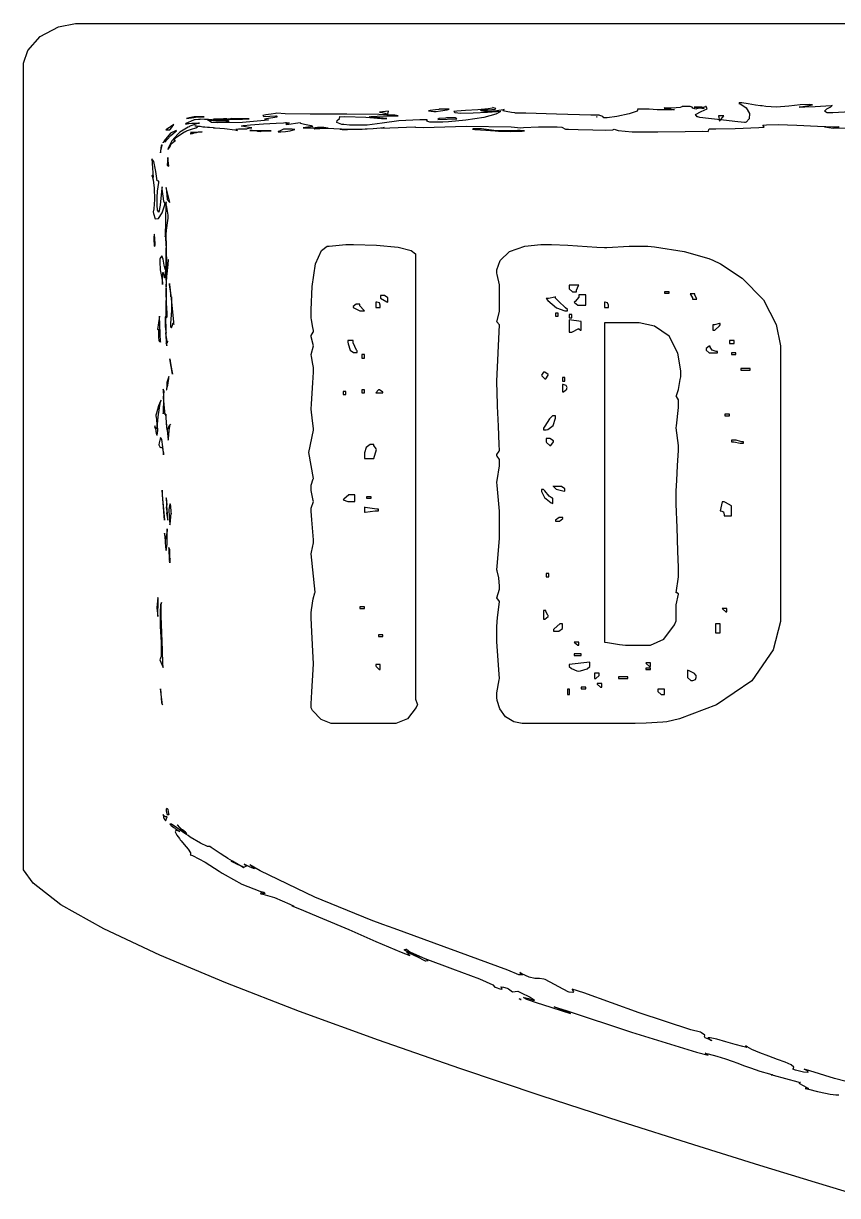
# Model space of a CAD drawing. Extents: x 114 to 248, y 19 to 327.
# Drawn here: x 124.2 to 179.5, y 19.8 to 99.5 of the extents above; entities that cross this region are included whole.
import ezdxf

# ---------------------------------------------------------------- set-up
doc = ezdxf.new("R2010")
doc.units = 0
doc.header["$MEASUREMENT"] = 0

msp = doc.modelspace()

# ---------------------------------------------------------------- linework, layer by layer
at = {"color": 40}
msp.add_lwpolyline([(180.931, 19.8424), (178.007, 20.7243), (174.213, 21.8846), (169.725, 23.2833), (164.715, 24.8777), (159.359, 26.6251), (153.829, 28.4827), (148.298, 30.4105), (142.941, 32.3646), (137.932, 34.3035), (133.444, 36.1858), (129.65, 37.9691), (126.726, 39.6088), (124.843, 41.0669), (124.178, 41.9901), (124.178, 42.2974), (124.178, 96.5207), (124.178, 96.8128), (124.481, 97.6891), (125.315, 98.6427), (126.559, 99.2851), (127.71, 99.5193), (128.094, 99.5193), (236.325, 99.5193)], dxfattribs=at)
at = {"color": 232}
for points in [[(180.353, 93.5013), (179.178, 93.4448), (178.788, 93.4501), (178.741, 93.46), (178.615, 93.5634), (178.778, 93.7122), (179.035, 93.8541), (179.141, 93.9451), (179.141, 93.9451), (179.069, 93.9285), (178.693, 93.8939), (177.971, 93.8526), (177.269, 93.8308), (176.926, 93.8308), (176.882, 93.8389), (177.8, 93.9793), (177.592, 93.9987), (176.962, 93.9793), (176.181, 93.8925), (175.354, 93.8318), (174.618, 93.8692), (174.378, 93.9091), (174.265, 93.9091), (173.93, 93.9574), (173.425, 94.0513), (172.999, 94.1186), (172.803, 94.113), (172.791, 94.0855), (172.922, 94.04), (173.279, 93.7934), (173.518, 93.4074), (173.499, 93.0356), (173.296, 92.8123), (173.214, 92.7806), (173.17, 92.7901), (172.716, 92.837), (171.753, 92.9361), (170.718, 93.0547), (170.144, 93.1347), (170.003, 93.1693), (169.955, 93.1817), (169.842, 93.3387), (170.228, 93.5221), (170.633, 93.7052), (170.567, 93.865), (170.532, 93.8749), (170.523, 93.8569), (170.25, 93.7729), (169.907, 93.708), (169.863, 93.6985), (169.809, 93.7052), (169.654, 93.7616), (169.628, 93.8265), (169.49, 93.872), (169.08, 93.8788), (168.945, 93.8749), (168.924, 93.847), (168.797, 93.8057), (168.534, 93.7729), (168.225, 93.7645), (167.939, 93.7687), (167.746, 93.7729), (167.714, 93.7659), (167.914, 93.7327), (168.29, 93.6805), (168.415, 93.6625), (168.245, 93.653), (167.731, 93.6392), (167.229, 93.6544), (166.695, 93.6833), (166.107, 93.6985), (165.912, 93.6985), (165.916, 93.6971), (165.886, 93.5549), (165.333, 93.3718), (164.496, 93.2021), (163.838, 93.1125), (163.619, 93.0974), (163.622, 93.1016), (163.539, 93.2007), (163.335, 93.2656), (163.3, 93.2737), (162.727, 93.2836), (160.406, 93.3595), (158.317, 93.4159), (157.621, 93.4159), (157.567, 93.4339), (157.346, 93.4695), (156.98, 93.526), (156.742, 93.5895), (156.817, 93.6569), (156.846, 93.6625), (156.766, 93.6544), (156.341, 93.5799), (155.767, 93.5221), (155.575, 93.5221), (155.498, 93.5344), (155.272, 93.5852), (155.254, 93.6212), (155.433, 93.6392), (155.715, 93.6502), (156.01, 93.6625), (156.228, 93.6858), (156.278, 93.7299), (156.121, 93.7906), (156.068, 93.8029), (156.051, 93.7687), (155.754, 93.7147), (155.062, 93.6502), (154.212, 93.5909), (153.618, 93.5454), (153.422, 93.5221), (153.493, 93.4695), (153.898, 93.4283), (154.741, 93.4339), (155.71, 93.4918), (156.349, 93.5411), (156.563, 93.5563), (156.563, 93.5027), (156.274, 93.3415), (155.469, 93.1333), (154.241, 92.9527), (153.072, 92.8412), (152.683, 92.8165), (152.461, 92.8081), (151.796, 92.8137), (151.579, 92.8744), (151.639, 92.9404), (151.599, 92.9584), (151.588, 92.9569), (151.112, 92.9626), (149.684, 92.8934), (148.554, 92.7322), (147.53, 92.6056), (146.338, 92.6112), (145.944, 92.6401), (145.822, 92.6592), (145.473, 92.7777), (145.485, 92.9185), (145.656, 93.0522), (145.673, 93.1637), (145.661, 93.1693), (146.022, 93.187), (147.438, 93.1429), (148.512, 93.0631), (148.872, 93.0631), (147.673, 93.1693), (147.788, 93.187), (148.634, 93.2437), (149.516, 93.249), (149.648, 93.2395), (149.418, 93.2836), (148.337, 93.3221), (146.155, 93.3415), (143.655, 93.3538), (141.957, 93.3856), (141.394, 93.4159), (141.298, 93.4021), (141.012, 93.3633), (140.648, 93.3097), (140.436, 93.2575), (140.491, 93.2078), (140.512, 93.2035), (141.323, 93.2395), (141.348, 93.2353), (141.409, 93.1457), (140.956, 93.0712), (140.563, 93.012), (140.761, 92.9612), (140.829, 92.9569), (140.554, 92.9308), (139.061, 92.7901), (137.335, 92.7544), (136.948, 92.7806), (136.665, 92.9929), (136.674, 92.9749), (136.846, 92.9418), (137.243, 92.9047), (137.713, 92.8934), (138.013, 92.9058), (138.113, 92.921), (138.032, 92.9128), (137.459, 92.9308), (136.744, 92.9845), (136.595, 92.9929), (136.489, 92.9929), (136.198, 93.0025), (136.172, 92.9929), (136.075, 92.9929), (135.855, 92.9569), (135.783, 92.9569), (135.722, 92.9488), (135.219, 92.7104), (135.184, 92.6744), (135.184, 92.6744), (135.308, 92.7019), (135.326, 92.7104), (135.414, 92.7104), (135.613, 92.7446), (135.679, 92.7446), (135.757, 92.7446), (135.935, 92.7446), (135.996, 92.7446), (136.03, 92.7446), (136.136, 92.7446), (136.136, 92.7446), (136.083, 92.7365), (135.493, 92.5255), (135.431, 92.498), (135.369, 92.4719), (134.813, 92.1191), (134.761, 92.075), (134.663, 91.9963), (134.267, 91.5377), (134.011, 91.0442), (133.985, 90.9465), (134.002, 90.9645), (134.116, 91.1144), (134.126, 91.1229), (134.134, 91.1324), (134.162, 91.2054), (134.162, 91.229), (134.17, 91.2467), (134.244, 91.3613), (134.443, 91.5113), (134.515, 91.5458), (134.489, 91.5402), (134.407, 91.5681), (134.481, 91.6905), (134.515, 91.7222), (134.541, 91.7582), (135.112, 92.1466), (135.184, 92.1812), (135.254, 92.2168), (135.607, 92.3438), (135.89, 92.4197), (135.926, 92.4278), (135.942, 92.4373), (136.032, 92.4828), (136.032, 92.498), (136.032, 92.516), (135.854, 92.5601), (135.819, 92.5682), (135.89, 92.5682), (136.048, 92.534), (136.102, 92.534), (136.18, 92.534), (136.358, 92.498), (136.419, 92.498), (136.497, 92.498), (136.677, 92.4638), (136.737, 92.4638), (136.826, 92.4638), (137.062, 92.4373), (137.09, 92.4278), (137.204, 92.4197), (137.834, 92.3794), (138.552, 92.2874), (138.712, 92.2514), (138.704, 92.2694), (138.643, 92.3036), (138.61, 92.3438), (138.796, 92.3657), (139.236, 92.3618), (139.383, 92.3576), (139.391, 92.3671), (139.612, 92.4197), (139.63, 92.4278), (139.646, 92.4278), (139.686, 92.4278), (139.7, 92.4278), (139.682, 92.4278), (139.642, 92.4278), (139.63, 92.4278), (139.63, 92.4278), (139.602, 92.4278), (139.594, 92.4278), (139.522, 92.4373), (139.021, 92.5255), (138.994, 92.534), (139.135, 92.5781), (139.616, 92.6373), (140.48, 92.698), (141.351, 92.7379), (141.843, 92.764), (141.993, 92.7806), (142.054, 92.7777), (142.237, 92.7544), (142.146, 92.7241), (141.997, 92.6867), (142.045, 92.644), (142.063, 92.6401), (142.981, 92.7806), (143.007, 92.746), (143.281, 92.6814), (143.721, 92.5918), (143.842, 92.5089), (143.354, 92.4387), (143.192, 92.4278), (144.639, 92.4278), (144.85, 92.4017), (146.054, 92.3272), (147.205, 92.341), (147.391, 92.3576), (147.526, 92.3505), (147.934, 92.3685), (148.43, 92.4154), (148.689, 92.4415), (148.562, 92.4031), (148.519, 92.3918), (150.777, 92.498), (150.813, 92.4638), (151.368, 92.4553), (154.26, 92.5393), (157.329, 92.4994), (157.974, 92.4278), (158.159, 92.4373), (159.169, 92.4856), (160.442, 92.4814), (160.76, 92.4638), (161.007, 92.3216), (161.221, 92.3301), (161.867, 92.3177), (162.863, 92.2831), (163.761, 92.268), (164.218, 92.2874), (164.324, 92.3216), (164.589, 92.2334), (165.53, 92.1618), (167.279, 92.1466), (169.146, 92.184), (170.319, 92.1978), (170.708, 92.1812), (170.78, 92.3576), (171.22, 92.3576), (172.543, 92.3837), (174.157, 92.4458), (174.519, 92.4638), (174.413, 92.6042), (174.673, 92.6345), (175.466, 92.6469), (176.728, 92.6042), (178.128, 92.5354), (179.232, 92.498), (179.6, 92.498)], [(179.564, 92.4814), (179.184, 92.4595), (178.7, 92.4899), (178.612, 92.498), (179.202, 92.4098), (182.266, 92.4595)], [(180.869, 27.4023), (179.29, 27.795), (177.606, 28.3118), (177.235, 28.4345), (177.29, 28.4124), (177.446, 28.3104), (177.468, 28.2098), (177.18, 28.2222), (176.635, 28.3724), (176.459, 28.4345), (176.487, 28.4496), (176.531, 28.5667), (176.339, 28.7225), (175.948, 28.9002), (175.423, 29.0959), (174.825, 29.3095), (174.221, 29.5355), (173.674, 29.7753), (173.348, 29.9503), (173.25, 30.022), (173.276, 30.0054), (173.337, 29.9172), (173.054, 29.9641), (172.532, 30.106), (171.903, 30.292), (171.3, 30.4657), (170.852, 30.5732), (170.693, 30.5608), (170.886, 30.4147), (170.957, 30.3747), (170.84, 30.4175), (170.498, 30.5718), (170.462, 30.6572), (170.48, 30.7426), (170.258, 30.8997), (170.179, 30.9383), (169.526, 31.0982), (166.02, 32.2709), (162.25, 33.62), (161.466, 33.8667), (161.465, 33.8667), (161.491, 33.8046), (161.563, 33.7123), (161.514, 33.6544), (161.264, 33.6751), (161.183, 33.6903), (159.632, 34.5364), (159.537, 34.5626), (159.242, 34.5984), (158.926, 34.6081), (158.531, 34.6963), (158.054, 34.9112), (157.904, 34.9953), (157.938, 34.9691), (158.079, 34.8464), (157.89, 34.8409), (157.832, 34.8547), (157.082, 35.1551), (149.365, 37.9857), (148.59, 38.2764), (147.812, 38.5685), (143.968, 40.1204), (140.265, 41.9199), (139.56, 42.3333), (139.645, 42.2769), (139.894, 42.092), (139.867, 42.0606), (139.589, 42.1763), (139.274, 42.321), (139.171, 42.3693), (139.211, 42.3471), (139.324, 42.2561), (139.285, 42.2067), (139.18, 42.1749), (139.132, 42.1308), (139.135, 42.121), (139.135, 42.121), (139.031, 42.1816), (138.764, 42.3414), (138.391, 42.5676), (138.075, 42.762), (137.972, 42.8265), (137.867, 42.8928), (137.556, 43.0925), (137.195, 43.3296), (136.938, 43.5021), (136.842, 43.5681), (136.842, 43.5681), (136.682, 43.5681), (136.207, 43.7942), (135.501, 44.2129), (135.36, 44.3096), (135.219, 44.4073), (134.597, 44.8426), (134.243, 45.0854), (134.126, 45.0854), (134.126, 45.0854), (134.218, 45.0014), (134.4, 44.8649), (134.444, 44.8388), (134.488, 44.8042), (134.687, 44.6624), (134.797, 44.5904), (134.797, 44.5904), (134.734, 44.6169), (134.528, 44.6567), (134.483, 44.5615), (134.603, 44.3399), (134.772, 44.1043), (134.831, 44.027), (134.899, 43.9455), (135.11, 43.7046), (135.365, 43.3973), (135.52, 43.1493), (135.522, 43.0156), (135.503, 43.0029), (135.661, 42.9507), (136.515, 42.5055), (137.477, 41.9005), (137.69, 41.7682), (137.892, 41.6359), (139.007, 41.0104), (140.247, 40.5253), (140.512, 40.4633), (140.539, 40.4453), (140.611, 40.3684), (140.472, 40.3849), (140.298, 40.4139), (140.293, 40.3641), (140.299, 40.3571), (140.44, 40.331), (141.23, 40.0939), (142.284, 39.6434), (142.558, 39.5111), (142.416, 39.5471), (142.941, 39.3375), (144.509, 38.6856), (146.287, 37.9194), (148.131, 37.1217), (149.848, 36.3954), (150.424, 36.1597), (150.213, 36.4063), (150.406, 36.328), (151.005, 36.0549), (151.394, 35.851), (151.482, 35.8069), (151.529, 35.8027), (151.675, 35.8126), (151.576, 35.8895), (151.281, 36.0165), (150.887, 36.1692), (150.487, 36.3252), (150.177, 36.4628), (150.055, 36.5566), (150.173, 36.5841), (150.213, 36.5827), (150.442, 36.4063), (151.456, 35.9682), (153.343, 35.2557), (155.163, 34.564), (156.068, 34.1574), (156.21, 34.0072), (156.291, 33.9783), (156.544, 33.8998), (156.69, 33.8722), (156.711, 33.8998), (156.668, 33.9549), (156.625, 34.0114), (156.646, 34.0389), (156.792, 34.0114), (157.044, 33.9328), (157.127, 33.9025), (157.409, 33.6903), (157.762, 33.7261), (157.955, 33.6558), (158.616, 33.3292), (158.89, 33.1515), (158.89, 33.0908), (158.846, 33.1088), (158.52, 33.2107), (158.195, 33.2934), (158.151, 33.3017), (158.363, 33.2038), (159.024, 32.9585), (160.007, 32.6374), (160.862, 32.3756), (161.28, 32.2447), (161.36, 32.2089), (160.231, 32.6678), (161.051, 32.4128), (165.497, 30.948), (169.905, 29.5906), (170.708, 29.3867), (170.498, 29.5272), (170.696, 29.4762), (171.293, 29.3136), (171.879, 29.1373), (172.326, 28.9843), (172.711, 28.8396), (173.105, 28.688), (173.583, 28.5157), (174.217, 28.3063), (174.866, 28.1092), (175.084, 28.0458), (174.978, 28.0458), (175.118, 28.0197), (176.802, 27.5787), (176.988, 27.5167), (176.959, 27.5208), (176.864, 27.4767), (177.213, 27.2962), (177.528, 27.1294), (177.359, 27.1184), (177.307, 27.128), (177.514, 27.0771), (178.136, 26.9241), (178.675, 26.7987), (179.004, 26.7325), (179.21, 26.7064), (179.377, 26.6995), (179.587, 26.6926)]]:
    msp.add_lwpolyline(points, dxfattribs=at)
for points in [[(148.379, 93.4861), (148.466, 93.478), (148.726, 93.4297), (148.898, 93.3633), (148.942, 93.3457), (148.978, 93.5563), (148.379, 93.4861)], [(152.188, 93.5221), (152.222, 93.5397), (152.514, 93.5799), (152.973, 93.6378), (153.1, 93.6819), (152.601, 93.6985), (152.436, 93.6985), (152.4, 93.6805), (152.169, 93.6516), (151.809, 93.6103), (151.7, 93.5701), (152.065, 93.5288), (152.188, 93.5221)], [(169.756, 93.8389), (169.845, 93.8308), (170.282, 93.7687), (170.428, 93.7687), (170.428, 93.781), (170.277, 93.817), (169.886, 93.8389), (169.756, 93.8389)], [(171.767, 93.2395), (171.414, 93.2395), (171.486, 92.8867), (171.767, 93.2395)], [(133.843, 92.2874), (133.843, 92.2874), (133.949, 92.2874), (133.985, 92.2874), (134.02, 92.2874), (134.126, 92.2874), (134.126, 92.2874), (134.126, 92.2874), (134.25, 92.4373), (134.268, 92.4638), (134.284, 92.4814), (134.408, 92.6401), (134.408, 92.6401), (134.408, 92.6401), (134.16, 92.4899), (134.126, 92.4638), (134.108, 92.4553), (133.931, 92.3315), (133.915, 92.3216), (133.897, 92.3216), (133.843, 92.2874), (133.843, 92.2874)], [(135.254, 93.0631), (135.607, 93.0974), (135.607, 93.0974), (135.722, 93.1252), (135.749, 93.1333), (135.749, 93.1333), (136.004, 93.1609), (136.032, 93.1693), (136.136, 93.1693), (136.455, 93.1693), (136.455, 93.1693), (136.455, 93.1693), (136.273, 93.1693), (135.959, 93.1693), (135.855, 93.1693), (135.783, 93.1609), (135.449, 93.103), (135.254, 93.0631), (135.254, 93.0631)], [(138.006, 93.0271), (137.768, 93.0271), (137.106, 93.0025), (137.054, 92.9929), (137.163, 92.9929), (137.491, 92.9982), (137.927, 93.019), (138.006, 93.0271)], [(137.936, 92.8165), (137.988, 92.8165), (138.139, 92.8783), (138.148, 92.8867), (138.13, 92.8783), (137.984, 92.8165), (137.936, 92.8165)], [(139.524, 93.0271), (138.325, 93.0631), (138.325, 93.0631), (138.243, 93.0286), (138.05, 93.0025), (138.006, 92.9929), (138.191, 93.0025), (139.057, 93.0106), (139.524, 93.0271), (139.524, 93.0271)], [(144.04, 92.4278), (144.006, 92.4221), (143.911, 92.3932), (143.954, 92.3657), (143.969, 92.3576), (143.995, 92.3671), (144.307, 92.3879), (144.741, 92.3918), (144.885, 92.3918), (144.85, 92.4017), (144.595, 92.4373), (144.162, 92.4373), (144.04, 92.4278)], [(152.33, 92.9929), (153.635, 93.0271), (153.635, 93.0271), (153.519, 93.103), (153.052, 93.1072), (152.929, 93.0974), (152.849, 93.0892), (152.43, 93.0589), (152.33, 92.9929), (152.33, 92.9929)], [(163.124, 93.1693), (163.16, 93.1693), (163.152, 93.1718), (163.124, 93.1693), (163.124, 93.1693)], [(134.585, 92.2154), (134.557, 92.2433), (134.178, 92.0627), (133.729, 91.5472), (133.667, 91.4054), (133.667, 91.4315), (133.729, 91.5017), (133.739, 91.5099), (133.74, 91.4961), (133.801, 91.4619), (133.949, 91.6259), (134.204, 91.9081), (134.483, 92.1508), (134.585, 92.2154)], [(135.503, 92.0048), (135.503, 92.0048), (135.589, 92.0309), (135.607, 92.039), (135.669, 92.039), (135.837, 92.1025), (135.855, 92.111), (135.926, 92.111), (136.083, 92.1452), (136.136, 92.1452), (136.18, 92.1452), (136.313, 92.1452), (136.313, 92.1452), (136.207, 92.1371), (135.846, 92.1163), (135.614, 92.111), (135.537, 92.111), (135.562, 92.111), (135.637, 92.0845), (135.538, 92.0157), (135.503, 92.0048)], [(139.56, 92.2514), (139.604, 92.2433), (140.046, 92.2154), (140.193, 92.2154), (140.167, 92.2253), (139.711, 92.2514), (139.56, 92.2514)], [(140.299, 92.2154), (140.244, 92.2129), (140.08, 92.1964), (140.087, 92.1907), (140.2, 92.1964), (140.281, 92.2073), (140.299, 92.2154)], [(141.005, 92.2154), (140.801, 92.2154), (140.345, 92.2154), (140.193, 92.2154), (140.22, 92.2154), (140.299, 92.1812), (140.299, 92.1812), (140.334, 92.1907), (140.837, 92.2154), (141.005, 92.2154)], [(141.923, 92.3216), (141.858, 92.3286), (141.657, 92.2514), (141.534, 92.1755), (141.5, 92.1812), (141.493, 92.1784), (141.485, 92.1413), (141.675, 92.1438), (141.974, 92.177), (142.292, 92.2253), (142.539, 92.2775), (142.62, 92.3202), (142.445, 92.3396), (142.052, 92.3286), (141.923, 92.3216)], [(145.697, 92.3216), (145.733, 92.3216), (145.831, 92.3177), (146.129, 92.3078), (146.205, 92.3092), (146.035, 92.3177), (145.781, 92.3216), (145.697, 92.3216)], [(154.693, 92.3216), (154.86, 92.305), (155.587, 92.257), (156.227, 92.2253), (156.351, 92.2154), (156.147, 92.2433), (155.297, 92.3618), (154.745, 92.3576), (154.693, 92.3216)], [(158.221, 92.2154), (158.133, 92.2154), (157.934, 92.2514), (157.868, 92.2514), (157.744, 92.2433), (156.673, 92.2154), (156.317, 92.2154), (156.465, 92.2073), (157.255, 92.1646), (158.061, 92.1893), (158.221, 92.2154)], [(133.597, 91.2633), (133.579, 91.2192), (133.49, 90.8554), (133.49, 90.7341), (133.49, 90.7341), (133.505, 90.8664), (133.561, 91.1931), (133.597, 91.2633)], [(132.891, 89.1466), (132.926, 89.13), (132.992, 88.8919), (133.064, 88.3144), (133.074, 87.5453), (133.03, 86.9199), (132.997, 86.7131), (133.01, 86.5904), (133.134, 86.2266), (133.35, 86.2556), (133.593, 86.6539), (133.766, 87.1181), (133.809, 87.2765), (133.795, 87.2836), (133.761, 87.3153), (133.715, 87.4448), (133.664, 87.7743), (133.612, 88.2495), (133.597, 88.4068), (133.579, 88.3102), (133.536, 87.8777), (133.464, 87.1583), (133.378, 86.6856), (133.287, 86.837), (133.28, 86.8895), (133.27, 87.092), (133.256, 87.6984), (133.278, 88.12), (133.328, 88.4026), (133.376, 88.6961), (133.386, 88.7938), (133.385, 88.7938), (133.269, 88.8227), (133.164, 89.4472), (133.047, 90.1238), (132.891, 90.3111), (132.891, 90.3111), (132.997, 89.0404), (132.997, 89.0404), (132.97, 89.2267), (132.895, 89.1702), (132.891, 89.1466)], [(133.949, 89.8881), (134.056, 89.8179), (133.985, 90.4173), (133.949, 89.8881)], [(133.949, 87.5591), (134.126, 87.3485), (133.879, 88.3708), (133.949, 87.5591)], [(133.843, 85.1958), (133.843, 84.7369), (133.852, 84.8692), (133.905, 85.4604), (133.993, 86.1233), (134.02, 86.2902), (134.002, 86.4761), (133.931, 87.0313), (133.861, 87.2338), (133.843, 87.2423), (133.809, 85.0194), (133.843, 85.1958)], [(133.879, 87.3827), (133.879, 87.3566), (133.843, 87.2973), (133.843, 87.2765), (133.843, 87.2765), (133.87, 87.2518), (133.879, 87.2423), (133.879, 87.3827)], [(133.033, 84.879), (133.041, 84.8445), (133.058, 84.4282), (133.067, 84.3841), (133.138, 84.4201), (133.132, 84.5386), (133.112, 84.89), (133.085, 85.1793), (133.058, 85.2039), (133.036, 84.9602), (133.033, 84.879)], [(133.843, 82.7264), (133.809, 82.8132), (133.748, 83.0915), (133.663, 83.4993), (133.57, 83.7145), (133.47, 83.5586), (133.456, 83.5021), (133.456, 83.3229), (133.478, 82.7814), (133.531, 82.4399), (133.59, 82.1986), (133.627, 81.8804), (133.633, 81.7742), (133.633, 81.9217), (133.637, 82.3599), (133.651, 82.5983), (133.671, 82.5969), (133.699, 82.4632), (133.73, 82.302), (133.766, 82.2205), (133.803, 82.3281), (133.836, 82.6273), (133.843, 82.7264), (133.843, 82.4357), (133.87, 81.6501), (133.879, 81.5619), (133.887, 81.6599), (133.94, 82.568), (133.949, 82.6562), (133.949, 82.6562), (133.949, 82.6202), (133.949, 82.6202), (133.945, 82.6107), (133.915, 82.586), (133.915, 82.586), (133.915, 82.6202), (133.897, 82.6202), (133.852, 82.7183), (133.843, 82.7264), (133.846, 82.798), (133.864, 83.009), (133.879, 82.9924), (133.893, 82.816), (133.907, 82.6685), (133.915, 82.6202), (133.915, 82.6202), (133.94, 82.586), (133.949, 82.586), (133.879, 84.7369), (133.87, 84.6226), (133.847, 83.9308), (133.843, 83.028), (133.843, 82.7264)], [(134.02, 83.4679), (134.01, 83.4058), (133.949, 82.8435), (133.949, 82.6562), (133.958, 82.7183), (134.011, 83.1289), (134.028, 83.4499), (134.02, 83.4679)], [(133.949, 79.9402), (133.931, 80.064), (133.879, 81.1622), (133.879, 81.5277), (133.87, 81.3689), (133.843, 80.0587), (133.843, 79.6216), (133.852, 79.605), (133.875, 79.5486), (133.91, 79.5031), (133.937, 79.5983), (133.949, 79.8544), (133.949, 79.9402)], [(134.092, 81.8444), (134.1, 81.7742), (134.186, 81.0066), (134.196, 80.9265), (134.196, 81.1569), (134.108, 81.7658), (134.092, 81.8444)], [(134.162, 78.916), (134.167, 78.8913), (134.235, 78.825), (134.298, 79.0004), (134.355, 79.1697), (134.403, 79.0871), (134.408, 79.0582), (134.399, 79.2346), (134.249, 80.7942), (134.232, 80.9265), (134.24, 80.778), (134.236, 80.0019), (134.178, 79.1199), (134.162, 78.916)], [(133.49, 77.8577), (133.42, 79.6216), (133.28, 78.7054), (133.35, 78.7396), (133.344, 78.6059), (133.346, 78.201), (133.38, 77.9681), (133.433, 77.9018), (133.481, 77.8729), (133.49, 77.8577)], [(133.809, 79.5154), (133.799, 79.393), (133.803, 78.9122), (133.861, 78.5551), (133.879, 78.4931), (133.879, 78.7756), (133.843, 79.411), (133.843, 79.6216), (133.843, 79.6216), (133.809, 79.5433), (133.809, 79.5154)], [(133.949, 77.8577), (133.94, 77.9198), (133.852, 78.4408), (133.843, 78.4931), (133.843, 78.3001), (133.879, 77.8633), (133.879, 77.7173), (133.887, 77.7268), (133.949, 77.826), (133.949, 77.8577)], [(133.915, 77.6111), (133.915, 77.6386), (133.915, 77.6979), (133.915, 77.7173), (133.905, 77.7007), (133.915, 77.6111), (133.915, 77.6111)], [(133.949, 77.8577), (133.949, 77.8411), (133.949, 77.8013), (133.949, 77.7875), (133.955, 77.8207), (133.975, 77.9156), (133.956, 77.8729), (133.949, 77.8577)], [(134.196, 76.2702), (134.302, 75.6708), (134.126, 76.7292), (134.196, 76.2702)], [(133.915, 74.7187), (133.923, 74.7367), (133.984, 74.9392), (134.046, 75.3897), (134.056, 75.5304), (133.915, 75.1057), (133.915, 75.0094), (133.915, 74.7917), (133.915, 74.7187)], [(133.667, 74.6485), (133.703, 74.0833), (133.739, 74.5063), (133.667, 74.6485)], [(133.915, 74.6125), (133.915, 74.64), (133.915, 74.6993), (133.915, 74.7187), (133.905, 74.7102), (133.905, 74.622), (133.915, 74.6125)], [(133.174, 72.8846), (133.182, 72.85), (133.222, 72.6281), (133.244, 72.2383), (133.244, 72.1071), (133.24, 72.0658), (133.19, 71.9448), (133.138, 72.0729), (133.138, 72.0729), (133.145, 72.0027), (133.169, 71.7889), (133.212, 71.5437), (133.262, 71.538), (133.306, 71.8591), (133.314, 71.9667), (133.28, 72.1071), (133.285, 72.2739), (133.332, 72.7714), (133.415, 73.3915), (133.492, 73.8202), (133.526, 73.9069), (133.526, 73.9069), (133.499, 73.8463), (133.362, 73.5157), (133.208, 73.0264), (133.174, 72.8846)], [(133.703, 74.0833), (133.667, 72.989), (133.675, 72.9989), (133.737, 73.0747), (133.803, 72.9601), (133.809, 72.9188), (133.703, 74.0833)], [(133.949, 71.8965), (133.843, 72.9548), (133.852, 72.7273), (133.896, 72.0425), (133.949, 71.8965), (133.949, 71.8965)], [(133.103, 72.0027), (133.103, 72.0203), (133.138, 72.0729), (133.138, 72.0729), (133.13, 72.0975), (133.108, 72.1706), (133.103, 72.0453), (133.103, 72.0027)], [(134.162, 72.2835), (134.162, 72.2835), (134.056, 72.1445), (133.966, 71.9145), (133.949, 71.8965), (134.02, 71.1909), (134.028, 71.2791), (134.078, 71.8439), (134.144, 72.2672), (134.162, 72.2835)], [(133.703, 70.2028), (133.686, 70.3365), (133.642, 70.7348), (133.57, 71.2265), (133.484, 71.374), (133.4, 70.9993), (133.386, 70.8723), (133.4, 70.8283), (133.479, 70.7044), (133.557, 70.7111), (133.627, 70.6314), (133.69, 70.3118), (133.703, 70.2028)], [(133.597, 67.4508), (133.773, 65.7571), (133.597, 67.8035), (133.597, 67.4508)], [(133.879, 67.2744), (133.915, 66.7812), (133.915, 66.905), (133.896, 67.2137), (133.879, 67.2744)], [(133.985, 65.7571), (133.915, 66.7812), (133.905, 66.7466), (133.865, 66.6129), (133.918, 66.3649), (133.949, 66.2862), (133.949, 66.2862), (133.901, 66.234), (133.967, 65.8731), (133.985, 65.7571)], [(134.056, 66.3924), (134.126, 65.4403), (134.142, 65.4939), (134.166, 65.6855), (134.191, 65.997), (134.21, 66.2146), (134.231, 66.1913), (134.232, 66.1818), (134.226, 66.3113), (134.199, 66.6972), (134.156, 66.857), (134.107, 66.7329), (134.065, 66.4778), (134.056, 66.3924)], [(133.949, 65.1577), (133.936, 65.06), (133.901, 64.7622), (133.861, 64.4758), (133.82, 64.4592), (133.78, 64.7718), (133.773, 64.8751), (133.777, 64.6384), (133.82, 63.923), (133.887, 63.682), (133.941, 64.1078), (133.954, 64.8959), (133.949, 65.1577)], [(134.126, 63.7826), (134.123, 63.7783), (134.069, 63.7893), (134.054, 63.8888), (134.066, 63.7233), (134.087, 63.1321), (134.092, 62.9348), (134.092, 62.9708), (134.116, 63.0686), (134.126, 63.077), (134.116, 63.1126), (134.116, 63.6944), (134.126, 63.7826)], [(134.092, 63.077), (134.094, 63.0192), (134.12, 62.8442), (134.142, 62.9846), (134.14, 63.1719), (134.097, 63.1031), (134.092, 63.077)], [(133.314, 60.5014), (133.244, 59.7958), (133.314, 59.1965), (133.304, 59.2681), (133.309, 59.5256), (133.328, 59.9694), (133.339, 60.3525), (133.314, 60.5014), (133.314, 60.5014)], [(133.562, 60.1486), (133.502, 59.9944), (133.461, 59.4762), (133.477, 58.5265), (133.526, 57.471), (133.54, 56.727), (133.526, 56.4804), (133.456, 56.2681), (133.667, 55.7389), (133.66, 56.0282), (133.626, 56.8949), (133.575, 58.1036), (133.543, 59.2321), (133.546, 59.9211), (133.562, 60.1486)], [(133.562, 53.3396), (133.633, 53.1992), (133.49, 54.2918), (133.562, 53.3396)], [(133.843, 45.3319), (133.843, 45.3319), (133.896, 45.4699), (133.949, 45.5785), (133.949, 45.5785), (133.949, 45.5785), (133.887, 45.6061), (133.879, 45.6145), (133.861, 45.6145), (133.821, 45.5785), (133.809, 45.5785), (133.808, 45.5785), (133.711, 45.6766), (133.703, 45.6847), (133.693, 45.6942), (133.667, 45.7549), (133.667, 45.7549), (133.667, 45.7027), (133.703, 45.5842), (133.703, 45.5443), (133.703, 45.5083), (133.739, 45.4723), (133.739, 45.4561), (133.773, 45.4159), (133.773, 45.4021), (133.79, 45.4021), (133.834, 45.3415), (133.843, 45.3319)], [(133.879, 46.0735), (133.879, 45.9934), (133.954, 45.7521), (134.047, 45.7369), (134.056, 45.7207), (134.051, 45.8114), (134.007, 46.083), (133.94, 46.1617), (133.886, 46.1077), (133.879, 46.0735), (133.879, 46.0735)], [(135.29, 44.45), (135.29, 44.45), (135.18, 44.5382), (134.982, 44.698), (134.938, 44.7326), (134.893, 44.7682), (134.713, 44.9446), (134.621, 45.0494), (134.621, 45.0494), (134.621, 45.0494), (134.779, 44.8649), (134.797, 44.8388), (134.823, 44.8123), (135.008, 44.6264), (135.008, 44.6264), (135.008, 44.6264), (135.132, 44.5657), (135.15, 44.5562), (135.166, 44.5396), (135.29, 44.45), (135.29, 44.45)], [(138.289, 42.5799), (138.333, 42.5538), (139.021, 42.2286), (139.101, 42.1929), (139.057, 42.2106), (138.774, 42.3347), (138.385, 42.5277), (138.289, 42.5799)], [(158.008, 33.1611), (157.999, 33.1707), (157.876, 33.2231), (157.868, 33.2314), (157.868, 33.2314), (157.982, 33.1707), (158.008, 33.1611)]]:
    msp.add_lwpolyline(points, close=True, dxfattribs=at)
at = {"color": 32}
for points in [[(146.086, 84.4903), (146.604, 84.4903), (148.162, 84.4448), (149.64, 84.3097), (150.52, 84.0892), (150.813, 83.862), (150.813, 83.7847), (150.813, 53.6924), (150.813, 53.5781), (150.927, 53.2694), (150.953, 53.2335), (150.873, 53.013), (150.274, 52.251), (149.487, 51.9285), (149.225, 51.9285), (145.308, 51.9285), (145.083, 51.9285), (144.409, 52.1931), (143.818, 52.8105), (143.721, 52.9869), (143.721, 53.2599), (143.769, 54.077), (143.871, 55.5985), (143.897, 55.9855), (143.871, 56.4183), (143.769, 58.1519), (143.721, 59.1206), (143.721, 59.4431), (143.747, 59.647), (143.875, 60.4008), (143.986, 60.8196), (144.004, 60.8542), (143.721, 63.464), (143.747, 63.5702), (143.897, 64.207), (143.897, 64.4179), (143.871, 64.692), (143.769, 65.7849), (143.721, 66.3734), (143.721, 66.5688), (143.897, 67.0278), (143.871, 67.0994), (143.721, 67.7609), (143.721, 67.9799), (143.721, 68.1302), (143.871, 68.5532), (143.897, 68.5793), (143.581, 70.3432), (143.897, 71.8605), (143.897, 71.9762), (143.848, 72.3194), (143.747, 73.0966), (143.721, 73.3076), (143.747, 73.6699), (143.848, 75.081), (143.897, 75.8155), (143.897, 76.0596), (143.897, 76.1326), (143.848, 76.3503), (143.747, 76.871), (143.721, 77.0117), (143.897, 77.6111), (143.721, 78.2105), (143.721, 78.2987), (143.871, 78.529), (143.897, 78.5633), (143.897, 78.6363), (143.848, 78.8554), (143.747, 79.375), (143.721, 79.5154), (143.721, 80.0488), (143.8, 81.6462), (144.034, 83.1674), (144.42, 84.0811), (144.821, 84.3841), (144.956, 84.3841), (146.086, 84.4903)], [(159.702, 84.4903), (160.066, 84.4903), (161.162, 84.4381), (163.15, 84.3139), (163.653, 84.2779), (163.812, 84.2959), (165.333, 84.3841), (165.842, 84.3841), (166.617, 84.3841), (167.066, 84.34), (169.073, 84.0147), (170.744, 83.5477), (171.027, 83.4319), (171.551, 83.1769), (173.022, 82.2029), (174.457, 80.7378), (175.322, 79.043), (175.613, 77.6002), (175.613, 77.1179), (175.613, 59.5133), (175.613, 58.8712), (175.129, 56.9419), (173.681, 54.8361), (171.267, 53.1992), (168.751, 52.2429), (167.886, 52.0347), (167.622, 52.0181), (166.502, 51.9561), (165.741, 51.9285), (165.489, 51.9285), (158.257, 51.9285), (158.068, 51.9285), (157.502, 52.0418), (156.932, 52.3752), (156.549, 52.9262), (156.374, 53.498), (156.351, 53.6924), (156.351, 54.0191), (156.5, 54.8929), (156.527, 54.9973), (156.5, 55.2799), (156.351, 57.4767), (156.351, 58.2083), (156.351, 58.3145), (156.351, 58.5198), (156.399, 59.1344), (156.5, 60.0163), (156.527, 60.2188), (156.351, 60.4654), (156.527, 61.0665), (156.527, 61.2592), (156.478, 61.8381), (156.377, 62.3013), (156.351, 62.3715), (156.377, 62.636), (156.527, 64.5019), (156.527, 65.1235), (156.527, 65.7229), (156.527, 66.3758), (156.377, 68.1041), (156.351, 68.3327), (156.377, 68.4389), (156.527, 69.445), (156.527, 69.7798), (156.527, 69.868), (156.377, 70.098), (156.351, 70.1326), (156.351, 70.2208), (156.5, 70.4508), (156.527, 70.4854), (156.509, 70.9027), (156.454, 72.1512), (156.399, 73.4977), (156.363, 74.5187), (156.351, 75.0397), (156.351, 75.2119), (156.527, 79.0222), (156.351, 79.2346), (156.527, 79.9402), (156.527, 81.4917), (156.527, 81.7563), (156.377, 82.4452), (156.351, 82.55), (156.356, 82.7648), (156.577, 83.4044), (157.205, 84.0109), (158.246, 84.3717), (159.337, 84.4903), (159.702, 84.4903)], [(161.255, 81.7383), (161.255, 81.5277), (161.264, 81.4836), (161.495, 81.2793), (161.572, 81.2793), (161.749, 81.2793), (161.749, 81.3954), (161.897, 81.704), (161.925, 81.7383), (161.255, 81.7383)], [(167.746, 81.1749), (168.063, 81.1749), (168.063, 81.2793), (167.746, 81.2793), (167.746, 81.1749)], [(148.131, 80.5737), (148.131, 80.221), (148.413, 80.221), (148.413, 80.3271), (148.422, 80.3712), (148.365, 80.5173), (148.189, 80.5737), (148.131, 80.5737)], [(148.449, 81.0327), (148.449, 80.9265), (148.449, 80.8383), (148.863, 80.6016), (148.942, 80.5737), (148.942, 80.8221), (148.942, 80.8757), (148.704, 81.0327), (148.626, 81.0327), (148.449, 81.0327)], [(159.702, 80.8221), (159.816, 80.6813), (160.398, 80.1867), (160.961, 79.9744), (161.149, 79.9744), (161.149, 80.0806), (161.017, 80.1963), (160.544, 80.6372), (160.338, 80.8549), (160.338, 80.9265), (160.284, 80.9103), (159.847, 80.8221), (159.702, 80.8221)], [(161.925, 81.0327), (161.925, 80.9184), (161.66, 80.6178), (161.608, 80.5737), (161.616, 80.5395), (161.848, 80.3631), (161.925, 80.3631), (162.384, 80.3631), (162.384, 81.0687), (161.925, 81.0687), (161.925, 81.0327)], [(163.653, 80.5737), (163.653, 80.221), (163.935, 80.221), (163.935, 80.3271), (163.935, 80.3755), (163.873, 80.5173), (163.708, 80.5737), (163.653, 80.5737)], [(169.474, 81.1389), (169.5, 81.1043), (169.65, 80.8662), (169.65, 80.7861), (169.933, 80.7861), (169.905, 80.8221), (169.792, 81.0602), (169.792, 81.1389), (169.474, 81.1389)], [(146.579, 80.221), (147.038, 79.9744), (147.355, 79.9744), (147.301, 80.0185), (147.038, 80.33), (147.038, 80.4333), (146.862, 80.4333), (146.79, 80.4333), (146.579, 80.2749), (146.579, 80.221)], [(160.338, 79.6216), (160.514, 79.6216), (160.514, 79.834), (160.338, 79.834), (160.338, 79.6216)], [(161.255, 79.5154), (161.432, 79.5154), (161.432, 79.7278), (161.255, 79.7278), (161.255, 79.5154)], [(161.255, 79.375), (161.255, 78.529), (161.432, 78.529), (161.925, 78.7756), (161.925, 78.7495), (162.03, 78.6694), (162.065, 78.6694), (162.065, 79.2688), (161.255, 79.375)], [(163.653, 79.1284), (163.653, 57.4668), (163.864, 57.4326), (164.671, 57.3098), (165.097, 57.2562), (165.24, 57.2562), (166.475, 57.2562), (166.78, 57.2562), (167.696, 57.6749), (168.415, 58.6412), (168.522, 58.9139), (168.522, 60.0082), (168.698, 60.7138), (168.698, 60.7399), (168.566, 60.8182), (168.522, 60.8182), (168.698, 61.9125), (168.698, 62.067), (168.684, 62.5299), (168.649, 63.6418), (168.593, 65.2568), (168.538, 66.85), (168.522, 67.3806), (168.522, 67.4744), (168.534, 67.7527), (168.57, 68.4484), (168.625, 69.4754), (168.68, 70.4977), (168.698, 70.8381), (168.522, 72.0369), (168.548, 72.161), (168.698, 73.4176), (168.698, 73.8367), (168.698, 73.9249), (168.548, 74.1549), (168.522, 74.1895), (168.548, 74.2336), (168.68, 74.6442), (168.812, 75.3181), (168.84, 75.4944), (168.84, 75.8984), (168.642, 77.1095), (168.046, 78.2546), (167.054, 78.9383), (166.012, 79.1626), (165.665, 79.1626), (163.653, 79.1626), (163.653, 79.1284)], [(171.027, 79.0222), (171.027, 78.6694), (171.149, 78.6694), (171.476, 78.9615), (171.52, 79.0222), (171.52, 79.1284), (171.467, 79.1118), (171.136, 79.0222), (171.027, 79.0222)], [(146.226, 77.9639), (146.226, 77.8577), (146.243, 77.7353), (146.389, 77.3204), (146.611, 77.1521), (146.685, 77.1521), (146.862, 77.1521), (146.862, 77.2583), (146.808, 77.3024), (146.579, 77.7984), (146.579, 77.9639), (146.226, 77.9639)], [(170.568, 77.3645), (170.576, 77.3204), (170.781, 77.1179), (170.851, 77.1179), (171.344, 77.1179), (171.344, 77.2223), (171.252, 77.2223), (170.977, 77.3067), (170.851, 77.5092), (170.851, 77.5751), (170.779, 77.5751), (170.568, 77.4181), (170.568, 77.3645)], [(172.156, 77.7515), (172.472, 77.7515), (172.472, 77.9639), (172.156, 77.9639), (172.156, 77.7515)], [(147.179, 76.7652), (147.355, 76.7652), (147.355, 77.0117), (147.179, 77.0117), (147.179, 76.7652)], [(172.296, 77.0117), (172.579, 77.0117), (172.579, 77.1179), (172.296, 77.1179), (172.296, 77.0117)], [(159.526, 75.8112), (159.385, 75.6006), (159.393, 75.5565), (159.599, 75.354), (159.668, 75.354), (159.844, 75.6006), (159.844, 75.6543), (159.604, 75.8112), (159.526, 75.8112)], [(172.931, 75.9534), (173.567, 75.9534), (173.567, 76.0596), (172.931, 76.0596), (172.931, 75.9534)], [(160.796, 75.2119), (160.973, 75.2119), (160.973, 75.4585), (160.796, 75.4585), (160.796, 75.2119)], [(160.796, 74.9653), (160.796, 74.4721), (160.875, 74.4721), (161.113, 74.658), (161.113, 74.7187), (161.122, 74.7614), (161.047, 74.9088), (160.859, 74.9653), (160.796, 74.9653)], [(145.91, 74.2957), (146.086, 74.2957), (146.086, 74.5063), (145.91, 74.5063), (145.91, 74.2957)], [(147.179, 74.4001), (147.355, 74.4001), (147.355, 74.6125), (147.179, 74.6125), (147.179, 74.4001)], [(148.307, 74.6125), (148.131, 74.4001), (148.59, 74.4001), (148.59, 74.4541), (148.378, 74.6125), (148.307, 74.6125)], [(159.526, 72.0027), (159.526, 71.8965), (159.702, 71.8965), (159.807, 71.9145), (160.178, 72.1872), (160.338, 72.6832), (160.338, 72.8486), (160.197, 72.8486), (160.125, 72.8486), (159.913, 72.6376), (159.596, 72.1445), (159.526, 72.0027)], [(171.839, 72.8486), (172.156, 72.8486), (172.156, 72.9548), (171.839, 72.9548), (171.839, 72.8486)], [(159.702, 71.2971), (159.702, 71.0847), (159.711, 71.0406), (159.942, 70.8381), (160.021, 70.8381), (160.197, 71.0847), (160.197, 71.1383), (159.957, 71.2971), (159.879, 71.2971), (159.702, 71.2971)], [(172.296, 71.1909), (172.296, 71.0847), (172.455, 71.0847), (172.887, 70.9965), (172.931, 70.9785), (173.108, 70.9785), (173.108, 71.0847), (172.984, 71.0847), (172.667, 71.1743), (172.615, 71.1909), (172.296, 71.1909)], [(147.355, 70.2028), (147.355, 69.9562), (147.99, 69.9562), (148.167, 70.5556), (148.139, 70.5997), (147.99, 70.8311), (147.99, 70.9083), (147.814, 70.9083), (147.734, 70.8918), (147.465, 70.6878), (147.355, 70.3241), (147.355, 70.2028)], [(159.385, 67.8395), (159.385, 67.7016), (159.574, 67.2842), (160.029, 66.941), (160.161, 66.8874), (160.161, 67.2402), (160.095, 67.2402), (159.897, 67.3943), (159.596, 67.7429), (159.526, 67.8395), (159.385, 67.8395)], [(160.197, 68.0861), (160.197, 68.0325), (160.386, 67.8713), (160.841, 67.7513), (160.973, 67.7333), (160.973, 67.8395), (160.973, 67.8931), (160.733, 68.0501), (160.654, 68.0501), (160.197, 68.0501), (160.197, 68.0861)], [(145.91, 67.134), (146.226, 67.0278), (146.685, 67.0278), (146.685, 67.4867), (146.403, 67.4867), (146.279, 67.4867), (145.954, 67.1876), (145.91, 67.134)], [(147.497, 67.2402), (147.814, 67.2402), (147.814, 67.3446), (147.497, 67.3446), (147.497, 67.2402)], [(171.662, 66.9918), (171.52, 66.3924), (171.575, 66.3924), (171.741, 66.3099), (171.803, 66.1074), (171.803, 66.0396), (172.296, 66.0396), (172.296, 66.639), (172.296, 66.7272), (171.881, 66.9657), (171.803, 66.9918), (171.662, 66.9918)], [(147.355, 66.639), (147.355, 66.2862), (147.389, 66.3042), (148.077, 66.3924), (148.307, 66.3924), (148.307, 66.4986), (148.183, 66.5081), (147.389, 66.6228), (147.355, 66.639)], [(160.338, 65.6869), (160.514, 65.6869), (160.593, 65.6869), (160.831, 65.8731), (160.831, 65.9335), (160.654, 65.9335), (160.575, 65.9335), (160.338, 65.749), (160.338, 65.6869)], [(159.702, 61.9125), (159.879, 61.9125), (159.879, 62.1249), (159.702, 62.1249), (159.702, 61.9125)], [(147.038, 59.7598), (147.355, 59.7598), (147.355, 59.866), (147.038, 59.866), (147.038, 59.7598)], [(171.662, 59.7598), (171.67, 59.7158), (171.902, 59.5133), (171.979, 59.5133), (171.979, 59.7598), (171.662, 59.7598)], [(159.526, 59.6194), (159.526, 59.0201), (159.604, 59.0201), (159.844, 59.206), (159.844, 59.2667), (159.816, 59.3027), (159.668, 59.5408), (159.668, 59.6194), (159.526, 59.6194)], [(160.197, 58.3145), (160.197, 58.2083), (160.478, 58.2083), (160.557, 58.2083), (160.796, 58.3942), (160.796, 58.4549), (160.796, 58.7015), (160.62, 58.7015), (160.62, 58.7015), (160.231, 58.3766), (160.197, 58.3145)], [(171.203, 58.1021), (171.52, 58.1021), (171.52, 58.7015), (171.203, 58.7015), (171.203, 58.1021)], [(148.307, 57.8556), (148.59, 57.8556), (148.59, 57.9617), (148.307, 57.9617), (148.307, 57.8556)], [(161.608, 57.4668), (161.616, 57.4326), (161.848, 57.2562), (161.925, 57.2562), (161.925, 57.4668), (161.608, 57.4668)], [(161.608, 56.5506), (162.065, 56.5506), (162.065, 56.6568), (161.608, 56.6568), (161.608, 56.5506)], [(148.131, 55.9513), (148.131, 55.8451), (148.139, 55.801), (148.344, 55.5985), (148.413, 55.5985), (148.413, 55.9513), (148.131, 55.9513)], [(161.255, 55.9513), (161.255, 55.8451), (161.255, 55.801), (161.412, 55.6687), (161.783, 55.5198), (161.889, 55.4923), (162.021, 55.5198), (162.476, 55.6563), (162.667, 55.7982), (162.667, 55.8451), (162.667, 56.0917), (161.255, 55.9513)], [(166.475, 56.0557), (166.484, 56.0116), (166.715, 55.8091), (166.794, 55.8091), (166.794, 56.0557), (166.475, 56.0557)], [(162.983, 55.3501), (162.983, 54.9973), (163.062, 54.9973), (163.3, 55.1836), (163.3, 55.2457), (163.3, 55.3501), (162.983, 55.3501)], [(164.607, 54.9973), (165.24, 54.9973), (165.24, 55.1035), (164.607, 55.1035), (164.607, 54.9973)], [(166.475, 55.5985), (166.794, 55.5985), (166.794, 55.7029), (166.475, 55.7029), (166.475, 55.5985)], [(169.297, 55.5625), (169.297, 55.1035), (169.306, 55.0594), (169.537, 54.8569), (169.616, 54.8569), (169.67, 54.8569), (169.835, 54.9148), (169.898, 55.0566), (169.898, 55.1035), (169.907, 55.1395), (169.769, 55.3212), (169.404, 55.5184), (169.297, 55.5625)], [(161.149, 53.9048), (161.29, 53.9048), (161.29, 54.2576), (161.149, 54.2576), (161.149, 53.9048)], [(162.065, 54.2918), (162.384, 54.2918), (162.384, 54.398), (162.065, 54.398), (162.065, 54.2918)], [(163.16, 54.6446), (163.168, 54.6005), (163.4, 54.398), (163.477, 54.398), (163.477, 54.6446), (163.16, 54.6446)], [(167.287, 54.2576), (167.287, 54.1514), (167.295, 54.1073), (167.501, 53.9048), (167.569, 53.9048), (167.746, 53.9048), (167.746, 54.2576), (167.287, 54.2576)]]:
    msp.add_lwpolyline(points, close=True, dxfattribs=at)

doc.saveas('drawing.dxf')
